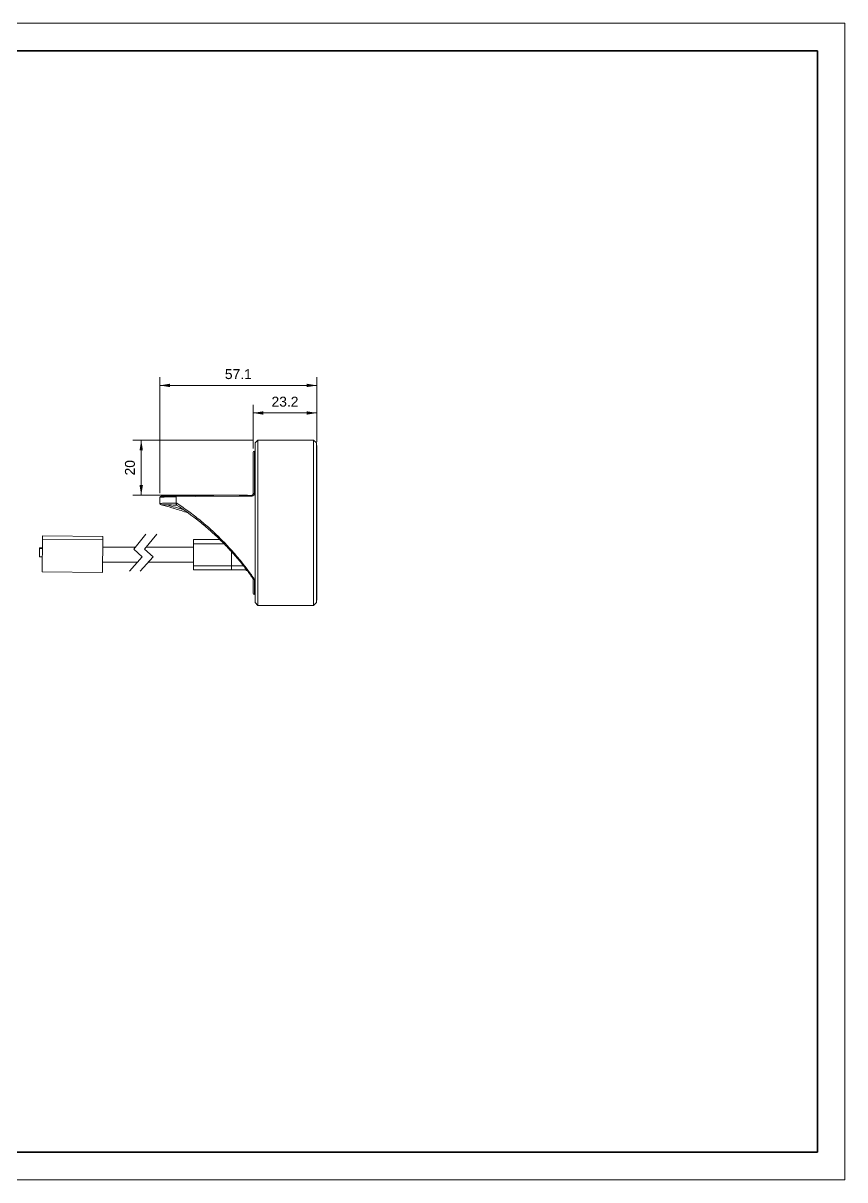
# Model space of a CAD drawing. Header units: millimetres. Extents: x -297 to 297, y -210 to 210.
# Drawn here: x -1.6 to 297, y -210 to 210 of the extents above; entities that cross this region are included whole.
import ezdxf

# ---------------------------------------------------------------- set-up
doc = ezdxf.new("R2010")
doc.units = ezdxf.units.MM
doc.layers.get('0').update_dxf_attribs({"lineweight": 20})
doc.layers.add('粗实线层', color=7, linetype='Continuous', lineweight=35)
doc.layers.add('细实线层', color=7, linetype='Continuous', lineweight=18)
doc.styles.add('标准', font='')
doc.styles.get('标准').set_extended_font_data('arial')
doc.dimstyles.new('标准$0', dxfattribs={"dimscale": 1.5, "dimtxt": 2.4, "dimasz": 2.5, "dimexe": 2, "dimexo": 1, "dimgap": 1.5, "dimtad": 1, "dimdec": 1, "dimdsep": 46, "dimtxsty": '标准', "dimcen": 2.5, "dimdle": 5, "dimclre": 256, "dimclrt": 7, "dimadec": 0, "dimazin": 0, "dimtfac": 0.714286, "dimtdec": 1, "dimtmove": 0, "dimatfit": 3, "dimfxl": 0, "dimtolj": 1, "dimarcsym": 0})

# ---------------------------------------------------------------- blocks, each defined once
blk = doc.blocks.new('*X4')
at = {"linetype": 'Continuous'}
for points in [[(81.95, 68.45), (85.7, 69.08), (85.7, 67.83)], [(105.15, 68.45), (101.4, 69.08), (101.4, 67.83)]]:
    blk.add_hatch(color=0, dxfattribs=at).paths.add_polyline_path(points, flags=0)
for p, q in [((81.95, 55.58), (81.95, 71.45)), ((105.15, 57.95), (105.15, 71.45))]:
    blk.add_line(p, q, dxfattribs=at)
at = {"color": 0, "linetype": 'Continuous'}
blk.add_line((81.95, 68.45), (105.15, 68.45), dxfattribs=at)
at = {"color": 7, "linetype": 'Continuous', "insert": (93.55, 72.54), "char_height": 3.6, "width": 18.7463, "attachment_point": 5, "style": '标准'}
blk.add_mtext('23.2', dxfattribs=at)
blk = doc.blocks.new('*X5')
at = {"linetype": 'Continuous'}
for points in [[(41.31, 58.58), (40.68, 54.83), (41.93, 54.83)], [(41.31, 38.57), (40.68, 42.32), (41.93, 42.32)]]:
    blk.add_hatch(color=0, dxfattribs=at).paths.add_polyline_path(points, flags=0)
for p, q in [((82.15, 58.58), (38.31, 58.58)), ((79.96, 38.57), (38.31, 38.57))]:
    blk.add_line(p, q, dxfattribs=at)
at = {"color": 0, "linetype": 'Continuous'}
blk.add_line((41.31, 38.57), (41.31, 58.58), dxfattribs=at)
at = {"color": 7, "linetype": 'Continuous', "insert": (37.22, 48.57), "char_height": 3.6, "width": 10.4104, "attachment_point": 5, "rotation": 90, "style": '标准'}
blk.add_mtext('20', dxfattribs=at)
blk = doc.blocks.new('*X8')
at = {"linetype": 'Continuous'}
for points in [[(48.05, 78.45), (51.8, 79.08), (51.8, 77.83)], [(105.15, 78.45), (101.4, 79.08), (101.4, 77.83)]]:
    blk.add_hatch(color=0, dxfattribs=at).paths.add_polyline_path(points, flags=0)
for p, q in [((48.05, 39.28), (48.05, 81.45)), ((105.15, 57.95), (105.15, 81.45))]:
    blk.add_line(p, q, dxfattribs=at)
at = {"color": 0, "linetype": 'Continuous'}
blk.add_line((48.05, 78.45), (105.15, 78.45), dxfattribs=at)
at = {"color": 7, "linetype": 'Continuous', "insert": (76.6, 82.54), "char_height": 3.6, "width": 17.303, "attachment_point": 5, "style": '标准'}
blk.add_mtext('57.1', dxfattribs=at)
blk = doc.blocks.new('$CAXA_FRAME_13B17AC1$')
at = {"layer": '粗实线层'}
for p, q in [((287, 200), (-287, 200)), ((287, -200), (287, 200)), ((-287, -200), (287, -200))]:
    blk.add_line(p, q, dxfattribs=at)
at = {"layer": '细实线层'}
for p, q in [((297, 210), (-297, 210)), ((297, -210), (297, 210)), ((-297, -210), (297, -210))]:
    blk.add_line(p, q, dxfattribs=at)

msp = doc.modelspace()

# ---------------------------------------------------------------- linework, layer by layer
at = {"color": 7, "linetype": 'Continuous', "lineweight": 15}
for p, q in [((83.65, 58.58), (82.65, 57.58)), ((82.65, -0.42), (82.65, 57.58)), ((103.95, 58.58), (83.65, 58.58)), ((83.65, 58.58), (83.65, -1.42)), ((104.95, 57.58), (103.95, 58.58)), ((103.95, 58.57), (103.95, 58.58)), ((103.95, -1.42), (103.95, 58.57)), ((104.95, 57.58), (104.95, -0.42)), ((105.15, 56.45), (105.15, 0.7)), ((81.95, 39.07), (81.95, 54.08)), ((82.65, 54.58), (82.45, 54.58)), ((82.45, 54.58), (82.45, 39.28)), ((54, 38.33), (81.46, 38.57)), ((54, 38.02), (54, 35.66)), ((48.05, 35.57), (48.05, 37.78)), ((54, 35.66), (54.23, 35.66)), ((54.09, 35.02), (54, 35.02)), ((5.28, 10.78), (5.38, 22.66)), ((5.38, 22.66), (5.39, 23.8)), ((5.38, 22.66), (27.38, 22.46)), ((5.39, 23.8), (27.39, 23.61)), ((27.28, 10.59), (27.38, 22.46)), ((27.38, 22.46), (27.39, 23.61)), ((60.25, 22.48), (69.86, 22.48)), ((60.25, 20.98), (60.25, 22.48)), ((4.35, 19.22), (4.33, 16.25)), ((4.35, 19.22), (4.36, 19.5)), ((5.35, 19.21), (4.35, 19.22)), ((4.36, 19.5), (5.36, 19.49)), ((39.15, 19.73), (27.36, 19.73)), ((60.25, 19.73), (43.1, 19.73)), ((60.25, 12.98), (60.25, 20.98)), ((71.38, 20.98), (60.25, 20.98)), ((74.05, 18.13), (74.05, 12.98)), ((5.33, 16.24), (4.33, 16.25)), ((27.31, 14.23), (39.87, 14.23)), ((43.81, 14.23), (60.25, 14.23)), ((60.25, 12.98), (74.05, 12.98)), ((60.25, 11.48), (60.25, 12.98)), ((74.05, 12.98), (78.44, 12.98)), ((5.28, 10.78), (27.28, 10.59)), ((74.22, 11.48), (60.25, 11.48)), ((79.61, 11.48), (74.22, 11.48)), ((79.45, 11.28), (79.45, 11.48)), ((79.76, 11.28), (79.45, 11.28)), ((81.95, 3.07), (81.95, 8.28)), ((82.45, 8.04), (82.45, 2.57)), ((82.45, 2.57), (82.65, 2.57)), ((82.65, -0.42), (83.65, -1.42)), ((83.65, -1.42), (103.95, -1.42)), ((103.95, -1.42), (104.95, -0.42))]:
    msp.add_line(p, q, dxfattribs=at)
at = {"color": 7, "linetype": 'Continuous'}
for p, q in [((42.98, 24.48), (38.61, 19.05)), ((46.92, 24.48), (42.55, 19.05)), ((38.61, 19.05), (41.66, 16.23)), ((42.55, 19.05), (45.6, 16.23)), ((41.66, 16.23), (36.99, 11)), ((45.6, 16.23), (40.93, 11))]:
    msp.add_line(p, q, dxfattribs=at)
at = {"color": 7, "linetype": 'Continuous', "lineweight": 15}
for points in [[(81.46, 38.26), (80.95, 38.25), (76.95, 38.22), (60.96, 38.08), (54, 38.02)], [(82.45, 39.28), (82.35, 39.27), (82.26, 39.26), (82.17, 39.24), (82.1, 39.22), (82.04, 39.19), (81.99, 39.15), (81.96, 39.11), (81.95, 39.07)]]:
    msp.add_lwpolyline(points, dxfattribs=at)
for centre, radius, start, end in [((104.65, 56.45), 0.5, 0, 53.1301), ((82.45, 54.08), 0.5, 90.5, 180), ((48.55, 37.78), 0.5, 90.5, 180), ((65.14, 38.17), 11.14, 179.1857, 180.8143), ((92.46, 38.41), 11, 179.183, 180.817), ((48.55, 35.57), 0.5, 180, 269.5), ((24.97, -62.1), 100.5, 71.5513, 75.1833), ((68.8, 35.34), 14.8, 178.7658, 181.2342), ((82.45, 3.07), 0.5, 180, 269.5), ((104.65, 0.7), 0.5, 306.8699, 360)]:
    msp.add_arc(centre, radius, start, end, dxfattribs=at)
msp.add_ellipse((74.22, 12.98), major_axis=(0, 1.5), ratio=0.107441, start_param=1.570796, end_param=3.141593, dxfattribs=at)
for points, knots in [([(54, 38.02), (53.59, 38.01), (53.18, 38.01), (52.38, 38), (52, 37.99), (51.45, 37.98), (51.26, 37.98), (50.92, 37.97), (50.75, 37.96), (50.26, 37.95), (49.97, 37.94), (49.42, 37.92), (49.19, 37.91), (48.78, 37.89), (48.61, 37.88), (48.33, 37.85), (48.23, 37.84), (48.09, 37.81), (48.05, 37.8), (48.05, 37.78)], [0, 0, 0, 0, 128.184125, 128.184125, 256.36825, 256.36825, 320.460312, 320.460312, 384.552375, 384.552375, 512.7365, 512.7365, 640.920625, 640.920625, 769.10475, 769.10475, 897.288875, 897.288875, 1025.473, 1025.473, 1025.473, 1025.473]), ([(48.55, 38.28), (48.55, 38.28), (48.67, 38.29), (49.05, 38.29), (49.2, 38.29), (49.57, 38.29), (49.79, 38.3), (50.28, 38.3), (50.56, 38.3), (51, 38.31), (51.16, 38.31), (51.48, 38.31), (51.64, 38.31), (52.16, 38.32), (52.51, 38.32), (53.24, 38.33), (53.62, 38.33), (54, 38.33)], [0, 0, 0, 0, 230.943793, 230.943793, 346.415689, 346.415689, 461.887585, 461.887585, 577.359481, 577.359481, 635.095429, 635.095429, 692.831378, 692.831378, 808.303274, 808.303274, 923.77517, 923.77517, 923.77517, 923.77517]), ([(81.46, 38.26), (81.6, 38.26), (81.73, 38.29), (81.98, 38.4), (82.09, 38.48), (82.27, 38.68), (82.34, 38.79), (82.43, 39.03), (82.45, 39.15), (82.45, 39.28)], [0, 0, 0, 0, 195.410538, 195.410538, 390.821076, 390.821076, 586.231614, 586.231614, 781.642152, 781.642152, 781.642152, 781.642152]), ([(81.95, 39.07), (81.95, 38.96), (81.92, 38.84), (81.79, 38.7), (81.74, 38.65), (81.61, 38.59), (81.54, 38.57), (81.46, 38.57)], [0, 0, 0, 0, 310.966324, 310.966324, 466.449486, 466.449486, 621.932648, 621.932648, 621.932648, 621.932648]), ([(48.05, 35.57), (48.05, 35.58), (48.09, 35.59), (48.2, 35.61), (48.24, 35.61), (48.35, 35.62), (48.41, 35.62), (48.63, 35.64), (48.8, 35.64), (49.12, 35.65), (49.23, 35.65), (49.47, 35.66), (49.6, 35.66), (50.01, 35.66), (50.31, 35.67), (50.95, 35.67), (51.31, 35.67), (52.03, 35.67), (52.41, 35.67), (53.19, 35.67), (53.6, 35.67), (54, 35.66)], [0, 0, 0, 0, 138.537821, 138.537821, 207.806731, 207.806731, 277.075642, 277.075642, 415.613462, 415.613462, 484.882373, 484.882373, 554.151283, 554.151283, 692.689104, 692.689104, 831.226925, 831.226925, 969.764746, 969.764746, 1108.302567, 1108.302567, 1108.302567, 1108.302567]), ([(54, 35.02), (53.63, 35.03), (53.26, 35.03), (52.54, 35.04), (52.19, 35.04), (51.52, 35.05), (51.2, 35.05), (50.61, 35.05), (50.33, 35.06), (49.96, 35.06), (49.84, 35.06), (49.62, 35.06), (49.52, 35.06), (49.23, 35.07), (49.07, 35.07), (48.81, 35.07), (48.71, 35.07), (48.58, 35.07), (48.55, 35.07), (48.55, 35.07)], [0, 0, 0, 0, 126.357133, 126.357133, 252.714266, 252.714266, 379.071399, 379.071399, 505.428532, 505.428532, 568.607099, 568.607099, 631.785665, 631.785665, 758.142798, 758.142798, 884.499931, 884.499931, 1010.857064, 1010.857064, 1010.857064, 1010.857064]), ([(48.61, 35.07), (48.93, 34.99), (50.54, 34.59), (53.77, 33.71), (56.64, 32.73), (58.24, 32.18)], [0, 0, 0, 0, 37.426468, 190.270963, 384.318904, 384.318904, 384.318904, 384.318904]), ([(54.09, 35.02), (54.07, 35.03), (54.08, 35.11), (54.14, 35.36), (54.19, 35.52), (54.23, 35.66)], [0, 0, 0, 0, 148.124252, 148.124252, 296.248505, 296.248505, 296.248505, 296.248505]), ([(82.01, 8.2), (81.66, 8.7), (81.29, 9.22), (80.51, 10.29), (80.1, 10.84), (79.24, 11.97), (78.8, 12.54), (77.86, 13.72), (77.36, 14.33), (75.85, 16.15), (74.78, 17.36), (72.55, 19.79), (71.38, 21), (69.54, 22.8), (68.92, 23.4), (67.65, 24.58), (67.02, 25.16), (65.08, 26.87), (63.77, 27.98), (59.75, 31.18), (56.97, 33.17), (54.09, 35.02)], [0, 0, 0, 0, 103.207026, 103.207026, 206.414051, 206.414051, 309.621077, 309.621077, 412.828103, 412.828103, 619.242154, 619.242154, 825.656206, 825.656206, 928.863231, 928.863231, 1032.070257, 1032.070257, 1238.484308, 1238.484308, 1651.312411, 1651.312411, 1651.312411, 1651.312411]), ([(54.23, 35.66), (54.96, 35.18), (55.69, 34.69), (57.13, 33.7), (57.84, 33.19), (59.96, 31.65), (61.35, 30.58), (64.06, 28.37), (65.39, 27.24), (67.35, 25.47), (67.99, 24.87), (69.27, 23.66), (69.9, 23.04), (71.75, 21.19), (72.93, 19.94), (75.18, 17.45), (76.25, 16.19), (77.53, 14.64), (77.78, 14.33), (78.27, 13.71), (78.51, 13.4), (79.22, 12.5), (79.67, 11.9), (80.54, 10.75), (80.95, 10.18), (81.73, 9.08), (82.1, 8.55), (82.45, 8.04)], [0, 0, 0, 0, 109.155336, 109.155336, 218.310673, 218.310673, 436.621346, 436.621346, 654.932019, 654.932019, 764.087355, 764.087355, 873.242692, 873.242692, 1091.553365, 1091.553365, 1309.864038, 1309.864038, 1364.441706, 1364.441706, 1419.019374, 1419.019374, 1528.174711, 1528.174711, 1637.330047, 1637.330047, 1746.485384, 1746.485384, 1746.485384, 1746.485384]), ([(82.01, 8.2), (82.05, 8.14), (82.11, 8.1), (82.27, 8.04), (82.36, 8.03), (82.45, 8.04)], [0, 0, 0, 0, 244.594276, 244.594276, 489.188553, 489.188553, 489.188553, 489.188553])]:
    msp.add_open_spline(points, degree=3, knots=knots, dxfattribs=at)
msp.add_open_spline([(54.09, 35.02), (54.09, 35.02), (54.09, 35.02), (54.09, 35.02)], degree=3, dxfattribs=at)

# ---------------------------------------------------------------- block references
at = {"layer": '粗实线层'}
msp.add_blockref('$CAXA_FRAME_13B17AC1$', (0, 0), dxfattribs=at)

# ---------------------------------------------------------------- dimensions: what is measured, and where the dimension line sits
at = {"color": 7, "linetype": 'Continuous'}
for base, p1, picture, middle in [((105.15, 78.45), (48.05, 37.78), '*X8', (76.6, 82.54)), ((105.15, 68.45), (81.95, 54.08), '*X4', (93.55, 72.54))]:
    dim = msp.add_linear_dim(base=base, p1=p1, p2=(105.15, 56.45), dimstyle='标准$0', override={"dimsah": 1, "dimtzin": 0}, dxfattribs=at)
    dim.commit()
    dim.dimension.update_dxf_attribs({"geometry": picture, "text_midpoint": middle})
dim = msp.add_linear_dim(base=(41.31, 58.58), p1=(81.46, 38.57), p2=(83.65, 58.58), angle=90, dimstyle='标准$0', override={"dimsah": 1, "dimtzin": 0}, dxfattribs=at)
dim.commit()
dim.dimension.update_dxf_attribs({"geometry": '*X5', "text_midpoint": (37.22, 48.57), "dimtype": 160})

doc.saveas('drawing.dxf')
